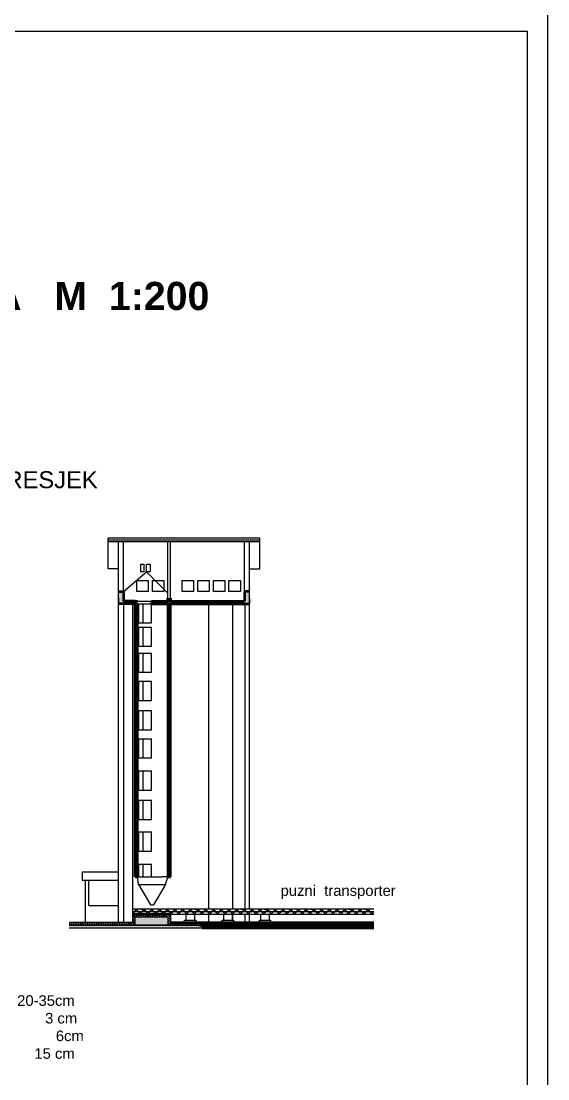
# Model space of a CAD drawing. Header units: millimetres. Extents: x 73 to 57768, y -40361 to 10065.
# Drawn here: x 38970 to 42073, y -6229 to 5 of the extents above; entities that cross this region are included whole.
import ezdxf

# ---------------------------------------------------------------- set-up
doc = ezdxf.new("R2010")
doc.units = ezdxf.units.MM
doc.layers.add('okvir', color=120, linetype='Continuous', lineweight=13)
doc.layers.add('pogled', color=7, linetype='Continuous', lineweight=5, true_color=0x8db1c3)
doc.layers.add('presjek', color=7, linetype='Continuous', lineweight=40, true_color=0xe37da2)
doc.layers.add('srafura', color=9, linetype='Continuous')
doc.layers.add('TEXT', color=7, linetype='Continuous')

msp = doc.modelspace()

# ---------------------------------------------------------------- hatches: boundary and pattern name
at = {"layer": 'presjek'}
h = msp.add_hatch(color=256, dxfattribs=at)
h.dxf.hatch_style = 1
h.paths.add_polyline_path([(40316.073, -3396.397), (40316.073, -3356.993), (40286.441, -3356.993), (40286.441, -3413.521), (39850.159, -3413.521), (39835.226, -3413.521), (39738.161, -3413.521), (39738.161, -3428.521), (39835.226, -3428.521), (40316.073, -3428.521)])
h.paths.add_polyline_path([(39656.096, -3413.521), (39641.096, -3413.521), (39572.899, -3413.521), (39572.899, -3356.993), (39544.073, -3356.993), (39544.073, -3428.521), (39641.096, -3428.521), (39656.096, -3428.521)])
at = {"layer": 'srafura', "lineweight": 15}
h = msp.add_hatch(dxfattribs=at)
h.set_pattern_fill('ANSI31,_O', color=256, scale=3, angle=90)
h.set_pattern_definition([(135, (-7731.9, 1407.376), (-6.735192, -6.735192), [])])
h.paths.add_polyline_path([(40466.073, -5308.07), (40192.45, -5308.07), (39850.159, -5308.07), (39850.159, -5258.07), (39627.414, -5258.07), (39627.414, -5308.07), (39253.622, -5308.07), (39253.622, -5322.899), (39642.414, -5322.899), (39642.414, -5273.07), (39835.159, -5273.07), (39835.159, -5322.899), (40010.388, -5322.899), (40021.682, -5322.899), (40192.45, -5322.899), (40466.073, -5322.899)])
h = msp.add_hatch(dxfattribs=at)
h.set_pattern_fill('AR-CONC,_O', color=256, scale=0.1, angle=90)
h.set_pattern_definition([(140, (-7731.9, 1407.376), (1.5939086, 18.218467), [1.905, -20.955]), (85, (-7731.9, 1407.376), (-19.105664, -3.5242826), [1.524, -16.764]), (190.451, (-7731.768, 1408.894), (-17.511669, 14.69425), [1.619, -17.809]), (136.1842, (-7736.98, 1407.376), (4.204233, 27.107904), [2.8575, -31.4325]), (186.6356, (-7736.63, 1409.635), (-24.742556, 23.740423), [2.4285, -26.7135]), (81.184, (-7736.98, 1407.376), (-24.742512, 23.74046), [2.286, -25.146]), (111, (-7735.71, 1409.916), (10.226552, 15.161488), [1.905, -20.955]), (56, (-7735.71, 1409.916), (-18.4187966, 6.180203), [1.524, -16.764]), (161.4514, (-7734.858, 1411.179), (-8.192286, 21.341649), [1.619, -17.809]), (127.5, (-7731.9005, 1407.3756), (-8.4555039, 0.3088603), [0, -16.5608, 0, -17.018, 0, -16.8275]), (97.5, (-7731.9005, 1407.376), (-10.0180575, 6.6819663), [0, -9.7028, 0, -16.1798, 0, -6.4135]), (57.5, (-7731.9005, 1401.7114), (0.5728744, 13.5590595), [0, -6.35, 0, -19.812, 0, -26.289]), (47.5, (-7731.9, 1399.171), (-2.542649, 14.812918), [0, -8.255, 0, -13.1572, 0, -18.669])])
h.paths.add_polyline_path([(40466.073, -5322.899), (40192.45, -5322.899), (40021.682, -5322.899), (39253.622, -5322.899), (39253.622, -5337.899), (40035.388, -5337.899), (40192.45, -5337.899), (40466.073, -5337.899)])
h.paths.add_polyline_path([(39835.159, -5273.07), (39642.414, -5273.07), (39642.414, -5322.899), (39835.159, -5322.899)])

# ---------------------------------------------------------------- linework, layer by layer
at = {"layer": 'okvir'}
for points in [[(28073.426, 64.707), (28073.426, -9935.293), (42073.426, -9935.293), (42073.426, 64.707)], [(28495.734, -55.293), (28495.734, -9815.293), (41953.426, -9815.293), (41953.426, -55.293)]]:
    msp.add_lwpolyline(points, close=True, dxfattribs=at)
at = {"layer": 'pogled'}
for p, q in [((40377.43, -3041.973, -185.056), (39481.91, -3041.973, -185.056)), ((39481.91, -3064.855, -185.056), (39481.91, -3041.973, -185.056)), ((40377.43, -3064.855, -185.056), (40377.43, -3041.973, -185.056)), ((40377.43, -3054.502, -185.056), (39481.91, -3054.502, -185.056)), ((39544.073, -3064.855, -185.056), (39481.91, -3064.855, -185.056)), ((39481.91, -3222.472, -185.056), (39481.91, -3064.855, -185.056)), ((39544.073, -3428.521, -185.056), (39544.073, -3064.855, -185.056)), ((40377.43, -3064.855, -185.056), (39544.073, -3064.855, -185.056)), ((39572.899, -3356.993, -185.056), (39572.899, -3064.855, -185.056)), ((39835.226, -3413.521, -185.056), (39835.226, -3064.855, -185.056)), ((39850.159, -3413.521, -185.056), (39850.159, -3064.855, -185.056)), ((40286.441, -3356.993, -185.056), (40286.441, -3064.855, -185.056)), ((40316.073, -3428.521, -185.056), (40316.073, -3064.855, -185.056)), ((40377.43, -3222.472, -185.056), (40377.43, -3064.855, -185.056)), ((39544.073, -3222.472, -185.056), (39481.91, -3222.472, -185.056)), ((39572.899, -3356.993, -185.056), (39708.89, -3240.629, -185.056)), ((39708.89, -3240.629, -185.056), (39835.226, -3367.109, -185.056)), ((40315.267, -3222.472, -185.056), (40377.43, -3222.472, -185.056)), ((39544.073, -3396.397, -185.056), (39544.073, -3428.521, -185.056)), ((39656.096, -3413.521, -185.056), (39738.161, -3413.521, -185.056)), ((40316.073, -3396.397, -185.056), (40316.073, -3428.521, -185.056)), ((39544.073, -5308.07, -92.528), (39544.073, -3428.521, -92.528)), ((39575.326, -5308.07, -92.528), (39575.326, -3428.521, -92.528)), ((39575.326, -3428.521, -185.056), (39575.326, -3428.521, -185.056)), ((39627.414, -5308.07, -92.528), (39627.414, -3428.521, -92.528)), ((39656.096, -3428.521, -185.056), (39738.161, -3428.521, -185.056)), ((39662.861, -3541.729, -185.056), (39662.861, -3428.521, -185.056)), ((39688.773, -3541.729, -185.056), (39688.773, -3428.521, -185.056)), ((39738.161, -3541.729, -185.056), (39738.161, -3428.521, -185.056)), ((40076.47, -5228.07, -92.528), (40076.47, -3428.521, -92.528)), ((40217.107, -5228.07, -92.528), (40217.107, -3428.521, -92.528)), ((40290.03, -5228.07, -92.528), (40290.03, -3428.521, -92.528)), ((40316.073, -5228.07, -92.528), (40316.073, -3428.521, -92.528)), ((39662.861, -3541.729, -185.056), (39738.161, -3541.729, -185.056)), ((39656.096, -3566.007, -185.056), (39738.161, -3566.007, -185.056)), ((39662.861, -3679.215, -185.056), (39662.861, -3566.007, -185.056)), ((39688.773, -3679.215, -185.056), (39688.773, -3566.007, -185.056)), ((39738.161, -3679.215, -185.056), (39738.161, -3566.007, -185.056)), ((39656.096, -3719.407, -185.056), (39738.161, -3719.407, -185.056)), ((39662.861, -3679.215, -185.056), (39738.161, -3679.215, -185.056)), ((39662.861, -3832.615, -185.056), (39662.861, -3719.407, -185.056)), ((39688.773, -3832.615, -185.056), (39688.773, -3719.407, -185.056)), ((39738.161, -3832.615, -185.056), (39738.161, -3719.407, -185.056)), ((39662.861, -3832.615, -185.056), (39738.161, -3832.615, -185.056)), ((39656.096, -3884.918, -185.056), (39738.161, -3884.918, -185.056)), ((39662.861, -3998.126, -185.056), (39662.861, -3884.918, -185.056)), ((39688.773, -3998.126, -185.056), (39688.773, -3884.918, -185.056)), ((39738.161, -3998.126, -185.056), (39738.161, -3884.918, -185.056)), ((39662.861, -3998.126, -185.056), (39738.161, -3998.126, -185.056)), ((39656.096, -4058.502, -185.056), (39738.161, -4058.502, -185.056)), ((39662.861, -4171.71, -185.056), (39662.861, -4058.502, -185.056)), ((39688.773, -4171.71, -185.056), (39688.773, -4058.502, -185.056)), ((39738.161, -4171.71, -185.056), (39738.161, -4058.502, -185.056)), ((39662.861, -4171.71, -185.056), (39738.161, -4171.71, -185.056)), ((39656.096, -4224.012, -185.056), (39738.161, -4224.012, -185.056)), ((39662.861, -4337.22, -185.056), (39662.861, -4224.012, -185.056)), ((39688.773, -4337.22, -185.056), (39688.773, -4224.012, -185.056)), ((39738.161, -4337.22, -185.056), (39738.161, -4224.012, -185.056)), ((39662.861, -4337.22, -185.056), (39738.161, -4337.22, -185.056)), ((39656.096, -4413.744, -185.056), (39738.161, -4413.744, -185.056)), ((39662.861, -4526.952, -185.056), (39662.861, -4413.744, -185.056)), ((39688.773, -4526.952, -185.056), (39688.773, -4413.744, -185.056)), ((39738.161, -4526.952, -185.056), (39738.161, -4413.744, -185.056)), ((39662.861, -4526.952, -185.056), (39738.161, -4526.952, -185.056)), ((39656.096, -4587.328, -185.056), (39738.161, -4587.328, -185.056)), ((39662.861, -4700.536, -185.056), (39662.861, -4587.328, -185.056)), ((39688.773, -4700.536, -185.056), (39688.773, -4587.328, -185.056)), ((39738.161, -4700.536, -185.056), (39738.161, -4587.328, -185.056)), ((39662.861, -4700.536, -185.056), (39738.161, -4700.536, -185.056)), ((39656.096, -4773.023, -185.056), (39738.161, -4773.023, -185.056)), ((39662.861, -4886.231, -185.056), (39662.861, -4773.023, -185.056)), ((39688.773, -4886.231, -185.056), (39688.773, -4773.023, -185.056)), ((39738.161, -4886.231, -185.056), (39738.161, -4773.023, -185.056)), ((39662.861, -4886.231, -185.056), (39738.161, -4886.231, -185.056)), ((39656.096, -4962.754, -185.056), (39738.161, -4962.754, -185.056)), ((39662.861, -5038.07, -185.056), (39662.861, -4962.754, -185.056)), ((39688.773, -5038.07, -185.056), (39688.773, -4962.754, -185.056)), ((39738.161, -5038.07, -185.056), (39738.161, -4962.754, -185.056)), ((39329.073, -5008.07, -92.528), (39329.073, -5058.07, -92.528)), ((39329.073, -5008.07, -92.528), (39544.073, -5008.07, -92.528)), ((39641.096, -5038.07, -92.528), (39801.096, -5038.07, -92.528)), ((39660.788, -5082.941, -92.528), (39656.096, -5038.07, -92.528)), ((39835.226, -5038.07, -92.528), (39801.096, -5038.07, -92.528)), ((39820.788, -5082.941, -92.528), (39835.226, -5038.07, -92.528)), ((39329.073, -5058.07, -92.528), (39544.073, -5058.07, -92.528)), ((39349.073, -5308.07, -92.528), (39349.073, -5058.07, -92.528)), ((39369.073, -5208.07, -92.528), (39369.073, -5058.07, -92.528)), ((39660.788, -5082.941, -92.528), (39732.308, -5202.941, -92.528)), ((39660.788, -5082.941, -92.528), (39820.788, -5082.941, -92.528)), ((39820.788, -5082.941, -92.528), (39749.267, -5202.941, -92.528)), ((40217.107, -5228.07, -92.528), (40217.107, -5108.071, -92.528)), ((40076.47, -5228.07, -92.528), (40076.47, -5162.841, -92.528)), ((39369.073, -5208.07, -92.528), (39544.073, -5208.07, -92.528)), ((39627.414, -5258.07, -92.528), (39650.143, -5228.07, -92.528)), ((39672.872, -5228.07, -92.528), (39627.414, -5228.07, -92.528)), ((39672.872, -5258.07, -92.528), (39650.143, -5228.07, -92.528)), ((41047.496, -5228.07, -92.528), (39672.872, -5228.07, -92.528)), ((39672.872, -5258.07, -92.528), (39695.601, -5228.07, -92.528)), ((39672.872, -5228.07, -92.528), (39695.186, -5228.07, -92.528)), ((39718.33, -5258.07, -92.528), (39695.601, -5228.07, -92.528)), ((39718.33, -5258.07, -92.528), (39741.059, -5228.07, -92.528)), ((39732.308, -5202.941, -92.528), (39749.267, -5202.941, -92.528)), ((39763.788, -5258.07, -92.528), (39741.059, -5228.07, -92.528)), ((39763.788, -5258.07, -92.528), (39786.517, -5228.07, -92.528)), ((39809.246, -5258.07, -92.528), (39786.517, -5228.07, -92.528)), ((39809.246, -5258.07, -92.528), (39831.975, -5228.07, -92.528)), ((39854.704, -5258.07, -92.528), (39831.975, -5228.07, -92.528)), ((39854.704, -5258.07, -92.528), (39877.433, -5228.07, -92.528)), ((39900.162, -5258.07, -92.528), (39877.433, -5228.07, -92.528)), ((39900.162, -5258.07, -92.528), (39922.891, -5228.07, -92.528)), ((39945.62, -5258.07, -92.528), (39922.891, -5228.07, -92.528)), ((39945.62, -5258.07, -92.528), (39968.349, -5228.07, -92.528)), ((39991.078, -5258.07, -92.528), (39968.349, -5228.07, -92.528)), ((39991.078, -5258.07, -92.528), (40013.807, -5228.07, -92.528)), ((39992.368, -5228.07, -92.528), (40014.682, -5228.07, -92.528)), ((40036.537, -5258.07, -92.528), (40013.807, -5228.07, -92.528)), ((40036.537, -5258.07, -92.528), (40059.266, -5228.07, -92.528)), ((40081.995, -5258.07, -92.528), (40059.266, -5228.07, -92.528)), ((40081.995, -5258.07, -92.528), (40104.724, -5228.07, -92.528)), ((40127.453, -5258.07, -92.528), (40104.724, -5228.07, -92.528)), ((40127.453, -5258.07, -92.528), (40150.182, -5228.07, -92.528)), ((40172.911, -5258.07, -92.528), (40150.182, -5228.07, -92.528)), ((40172.911, -5258.07, -92.528), (40195.64, -5228.07, -92.528)), ((40218.369, -5258.07, -92.528), (40195.64, -5228.07, -92.528)), ((40218.369, -5258.07, -92.528), (40241.098, -5228.07, -92.528)), ((40263.827, -5258.07, -92.528), (40241.098, -5228.07, -92.528)), ((40263.827, -5258.07, -92.528), (40286.556, -5228.07, -92.528)), ((40265.116, -5228.07, -92.528), (40287.43, -5228.07, -92.528)), ((40309.285, -5258.07, -92.528), (40286.556, -5228.07, -92.528)), ((40309.285, -5258.07, -92.528), (40332.014, -5228.07, -92.528)), ((40354.743, -5258.07, -92.528), (40332.014, -5228.07, -92.528)), ((40354.743, -5258.07, -92.528), (40377.472, -5228.07, -92.528)), ((40400.201, -5258.07, -92.528), (40377.472, -5228.07, -92.528)), ((40400.201, -5258.07, -92.528), (40422.93, -5228.07, -92.528)), ((40401.491, -5228.07, -92.528), (40423.805, -5228.07, -92.528)), ((40445.659, -5258.07, -92.528), (40422.93, -5228.07, -92.528)), ((40445.659, -5258.07, -92.528), (40468.388, -5228.07, -92.528)), ((40491.117, -5258.07, -92.528), (40468.388, -5228.07, -92.528)), ((40491.117, -5258.07, -92.528), (40513.847, -5228.07, -92.528)), ((40536.576, -5258.07, -92.528), (40513.847, -5228.07, -92.528)), ((40536.576, -5258.07, -92.528), (40559.305, -5228.07, -92.528)), ((40582.034, -5258.07, -92.528), (40559.305, -5228.07, -92.528)), ((40582.034, -5258.07, -92.528), (40604.763, -5228.07, -92.528)), ((40627.492, -5258.07, -92.528), (40604.763, -5228.07, -92.528)), ((40627.492, -5258.07, -92.528), (40650.221, -5228.07, -92.528)), ((40672.95, -5258.07, -92.528), (40650.221, -5228.07, -92.528)), ((40672.95, -5258.07, -92.528), (40695.679, -5228.07, -92.528)), ((40674.239, -5228.07, -92.528), (40696.553, -5228.07, -92.528)), ((40718.408, -5258.07, -92.528), (40695.679, -5228.07, -92.528)), ((40718.408, -5258.07, -92.528), (40741.137, -5228.07, -92.528)), ((40763.866, -5258.07, -92.528), (40741.137, -5228.07, -92.528)), ((40763.866, -5258.07, -92.528), (40786.595, -5228.07, -92.528)), ((40809.324, -5258.07, -92.528), (40786.595, -5228.07, -92.528)), ((40809.324, -5258.07, -92.528), (40832.053, -5228.07, -92.528)), ((40854.782, -5258.07, -92.528), (40832.053, -5228.07, -92.528)), ((40854.782, -5258.07, -92.528), (40877.511, -5228.07, -92.528)), ((40900.24, -5258.07, -92.528), (40877.511, -5228.07, -92.528)), ((40900.24, -5258.07, -92.528), (40922.969, -5228.07, -92.528)), ((40901.53, -5228.07, -92.528), (40923.844, -5228.07, -92.528)), ((40945.698, -5258.07, -92.528), (40922.969, -5228.07, -92.528)), ((40945.698, -5258.07, -92.528), (40968.428, -5228.07, -92.528)), ((40991.157, -5258.07, -92.528), (40968.428, -5228.07, -92.528)), ((40991.157, -5258.07, -92.528), (41013.886, -5228.07, -92.528)), ((40992.446, -5228.07, -92.528), (41014.76, -5228.07, -92.528)), ((41036.615, -5258.07, -92.528), (41013.886, -5228.07, -92.528)), ((39627.414, -5243.07, -92.528), (41047.496, -5243.07, -92.528)), ((39627.414, -5258.07, -92.528), (41047.496, -5258.07, -92.528)), ((39940.003, -5258.07, -92.528), (39940.003, -5294.284, -92.528)), ((39991.211, -5258.07, -92.528), (39991.211, -5294.284, -92.528)), ((40076.47, -5308.07, -92.528), (40076.47, -5258.07, -92.528)), ((40162.079, -5258.07, -92.528), (40162.079, -5294.284, -92.528)), ((40213.288, -5258.07, -92.528), (40213.288, -5294.284, -92.528)), ((40217.107, -5294.284, -92.528), (40217.107, -5258.07, -92.528)), ((40290.03, -5308.07, -92.528), (40290.03, -5258.07, -92.528)), ((40316.073, -5308.07, -92.528), (40316.073, -5258.07, -92.528)), ((40381.241, -5258.07, -92.528), (40381.241, -5294.284, -92.528)), ((40432.45, -5258.07, -92.528), (40432.45, -5294.284, -92.528)), ((41036.615, -5258.07, -92.528), (41047.496, -5243.707, -92.528))]:
    msp.add_line(p, q, dxfattribs=at)
for points, elevation in [([(39674.953, -3196.425), (39692.73, -3196.425), (39692.73, -3240.629), (39674.953, -3240.629)], -185.056), ([(39708.89, -3196.425), (39729.899, -3196.425), (39729.899, -3240.629), (39708.89, -3240.629)], -185.056), ([(39651.289, -3292.719), (39718.804, -3292.719), (39718.804, -3356.993), (39651.289, -3356.993)], -185.056), ([(39743.257, -3292.719), (39810.773, -3292.719), (39810.773, -3356.993), (39743.257, -3356.993)], -185.056), ([(39918.566, -3292.719), (39986.082, -3292.719), (39986.082, -3356.993), (39918.566, -3356.993)], -185.056), ([(40010.535, -3292.719), (40078.05, -3292.719), (40078.05, -3356.993), (40010.535, -3356.993)], -185.056), ([(40102.504, -3292.719), (40170.019, -3292.719), (40170.019, -3356.993), (40102.504, -3356.993)], -185.056), ([(40194.472, -3292.719), (40261.988, -3292.719), (40261.988, -3356.993), (40194.472, -3356.993)], -185.056), ([(39998.778, -5308.07), (39932.436, -5308.07), (39932.436, -5294.284), (39998.778, -5294.284)], -92.528), ([(40220.854, -5308.07), (40154.513, -5308.07), (40154.513, -5294.284), (40220.854, -5294.284)], -92.528), ([(40440.016, -5308.07), (40373.675, -5308.07), (40373.675, -5294.284), (40440.016, -5294.284)], -92.528)]:
    msp.add_lwpolyline(points, close=True, dxfattribs=dict(at, elevation=elevation))
at = {"layer": 'presjek'}
for p, q in [((39544.073, -3356.993, -185.056), (39572.899, -3356.993, -185.056)), ((39572.899, -3356.993, -185.056), (39572.899, -3413.521, -185.056)), ((40316.073, -3356.993, -185.056), (40286.441, -3356.993, -185.056)), ((40286.441, -3356.993, -185.056), (40286.441, -3413.521, -185.056)), ((39641.096, -3413.521, -185.056), (39572.899, -3413.521, -185.056)), ((39641.096, -3413.521, -185.056), (39656.096, -3413.521, -185.056)), ((39738.161, -3413.521, -185.056), (39835.226, -3413.521, -185.056)), ((39738.161, -3413.521, -185.056), (39738.161, -3428.521, -185.056)), ((39835.226, -3396.397, -185.056), (39835.226, -3413.521, -185.056)), ((39835.226, -3413.521, -185.056), (39835.226, -3396.397, -185.056)), ((39850.159, -3413.521, -185.056), (39835.226, -3413.521, -185.056)), ((39850.159, -3396.397, -185.056), (39850.159, -3413.521, -185.056)), ((39850.159, -3413.521, -185.056), (39850.159, -3396.397, -185.056)), ((39850.159, -3413.521, -185.056), (40286.441, -3413.521, -185.056)), ((39641.096, -3428.521, -185.056), (39544.073, -3428.521, -185.056)), ((39641.096, -3428.521, -185.056), (39656.096, -3428.521, -185.056)), ((39641.096, -5038.07, -92.528), (39641.096, -3428.521, -237.118)), ((39656.096, -5038.07, -92.528), (39656.096, -3428.521, -237.118)), ((39738.161, -3428.521, -185.056), (39835.226, -3428.521, -185.056)), ((39835.226, -3428.521, -185.056), (40316.073, -3428.521, -185.056)), ((39835.226, -3428.521, -92.528), (39835.226, -5038.07, -92.528)), ((39850.159, -5038.07, -92.528), (39850.159, -3428.521, -92.528)), ((39641.163, -5038.07, -92.528), (39656.096, -5038.07, -92.528)), ((39835.226, -5038.07, -92.528), (39850.159, -5038.07, -92.528)), ((39627.414, -5258.07, -92.528), (39850.159, -5258.07, -92.528)), ((39850.159, -5308.07, -92.528), (40205.062, -5308.07, -92.528)), ((40021.682, -5322.899, -92.528), (40192.45, -5322.899, -92.528)), ((40035.388, -5337.899, -92.528), (40192.45, -5337.899, -92.528)), ((40192.45, -5308.07, -92.528), (41047.496, -5308.07, -92.528)), ((40192.45, -5322.899, -92.528), (41047.496, -5322.899, -92.528)), ((40192.45, -5337.899, -92.528), (41047.496, -5337.899, -92.528))]:
    msp.add_line(p, q, dxfattribs=at)
at = {"layer": 'presjek', "lineweight": 15}
for p, q in [((39627.414, -5308.07, -92.528), (39627.414, -5258.07, -92.528)), ((39627.414, -5258.07, -92.528), (39850.159, -5258.07, -92.528)), ((39642.414, -5273.07, -92.528), (39835.159, -5273.07, -92.528)), ((39642.414, -5322.899, -92.528), (39642.414, -5273.07, -92.528)), ((39835.159, -5273.07, -92.528), (39835.159, -5322.899, -92.528)), ((39850.159, -5258.07, -92.528), (39850.159, -5308.07, -92.528)), ((39252.328, -5322.899, -92.528), (40021.682, -5322.899, -92.528)), ((40010.388, -5322.899, -92.528), (39252.328, -5322.899, -92.528)), ((39252.328, -5337.899, -92.528), (40035.388, -5337.899, -92.528)), ((39253.622, -5308.07, -92.528), (39627.414, -5308.07, -92.528)), ((39253.622, -5308.07, -92.528), (39627.414, -5308.07, -92.528)), ((39627.414, -5308.07, -92.528), (39253.622, -5308.07, -92.528)), ((40011.682, -5308.07, -92.528), (39850.159, -5308.07, -92.528)), ((39850.159, -5308.07, -92.528), (40011.682, -5308.07, -92.528))]:
    msp.add_line(p, q, dxfattribs=at)

# ---------------------------------------------------------------- texts
at = {"layer": 'TEXT', "attachment_point": 1}
for s, insert, char_height, width in [('{\\fArial|b1|i0|c238|p34;OSNOVA   SILOSA   M  1:200}', (36913.327, -1531.882), 165.8045, 190831.5609), ('{\\fArial|b0|i0|c0|p34;PRESJEK}', (38784.57, -2647.792, -92.528), 100, 1742.132), ('{\\fArial|b0|i0|c238|p34;puzni  transporter}', (40498.855, -5087.908, -92.528), 62.4, 1370.03), ('{\\fArial|b0|i0|c0|p34;ab konstrukcija      20-35cm\\Phidroizolacija                3 cm\\Pbetonska podloga           6cm\\Psljunak                       15 cm}', (38219.979, -5736.169), 62.4, 1335.63235)]:
    msp.add_mtext(s, dxfattribs=dict(at, insert=insert, char_height=char_height, width=width))

doc.saveas('drawing.dxf')
